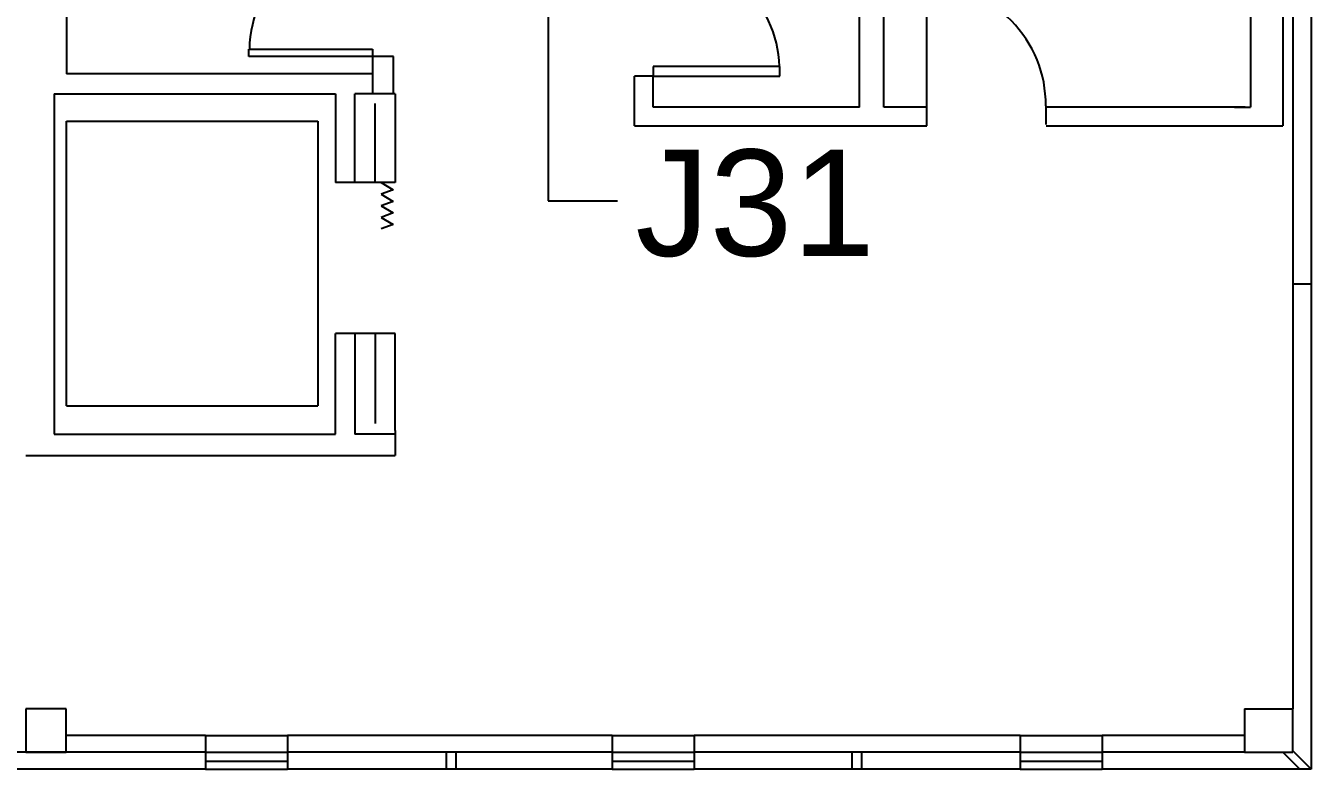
# Model space of a CAD drawing. Header units: inches. Extents: x -705 to 2732, y 2994 to 3679.
# Drawn here: x 2351.3 to 2731.8, y 3035.9 to 3256 of the extents above; entities that cross this region are included whole.
import ezdxf

# ---------------------------------------------------------------- set-up
doc = ezdxf.new("R2010")
doc.units = ezdxf.units.IN
doc.header["$LTSCALE"] = 96
doc.header["$MEASUREMENT"] = 0
for name, color, linetype in [('A-DOOR', 4, 'CONTINUOUS'), ('A-GLAZ', 3, 'CONTINUOUS'), ('A-PFLR-TEXT', 3, 'CONTINUOUS'), ('A-ROOF-OTLN', 6, 'CONTINUOUS'), ('A-WALL', 5, 'CONTINUOUS'), ('M-EQPM-EVTR', 4, 'CONTINUOUS'), ('S-COLS', 6, 'CONTINUOUS')]:
    doc.layers.add(name, color=color, linetype=linetype)
doc.styles.get("Standard").update_dxf_attribs({"font": 'ARIAL.TTF'})

msp = doc.modelspace()

# ---------------------------------------------------------------- linework, layer by layer
at = {"layer": 'A-DOOR'}
for p, q in [((2618.06, 3232.36), (2618.06, 3267.9)), ((2417.38, 3246.88), (2417.38, 3249.13)), ((2417.38, 3249.13), (2453.93, 3249.13)), ((2453.93, 3246.88), (2417.38, 3246.88)), ((2453.93, 3249.13), (2453.93, 3246.88)), ((2574.5, 3243.97), (2536.99, 3243.97)), ((2536.99, 3243.97), (2536.99, 3241.08)), ((2574.5, 3241.08), (2574.5, 3243.97)), ((2536.99, 3241.08), (2574.5, 3241.08)), ((2456.51, 3209.59), (2460.1, 3207.46)), ((2460.1, 3207.46), (2456.51, 3206.16)), ((2456.51, 3206.16), (2460.1, 3204.03)), ((2460.1, 3204.03), (2456.51, 3202.72)), ((2456.51, 3202.72), (2460.1, 3200.59)), ((2460.1, 3200.59), (2456.51, 3199.29)), ((2456.51, 3199.29), (2460.1, 3197.16)), ((2460.1, 3197.16), (2456.51, 3195.85))]:
    msp.add_line(p, q, dxfattribs=at)
for centre, radius, start, end in [((2454.28, 3248.12), 36.79, 90.5532, 178.4233), ((2540.48, 3243.09), 33.91, 1.4758, 95.8784), ((2618.03, 3232.71), 35.19, 359.43, 89.9633)]:
    msp.add_arc(centre, radius, start, end, dxfattribs=at)
at = {"layer": 'A-GLAZ'}
for p, q in [((2404.53, 3040.96), (2428.8, 3040.96)), ((2524.87, 3040.96), (2549.14, 3040.96)), ((2645.62, 3040.96), (2669.89, 3040.96)), ((2428.8, 3038.19), (2404.53, 3038.19)), ((2549.14, 3038.19), (2524.87, 3038.19)), ((2669.89, 3038.19), (2645.62, 3038.19)), ((2404.53, 3035.87), (2428.8, 3035.87)), ((2524.87, 3035.87), (2549.14, 3035.87)), ((2645.62, 3035.87), (2669.89, 3035.87))]:
    msp.add_line(p, q, dxfattribs=at)
at = {"layer": 'A-PFLR-TEXT'}
for p, q in [((2505.93, 3329.74), (2505.93, 3204.17)), ((2505.93, 3204.17), (2526.48, 3204.17))]:
    msp.add_line(p, q, dxfattribs=at)
at = {"layer": 'A-ROOF-OTLN'}
for p, q in [((2404.53, 3045.86), (2428.8, 3045.86)), ((2524.87, 3045.86), (2549.14, 3045.86)), ((2645.62, 3045.86), (2669.89, 3045.86))]:
    msp.add_line(p, q, dxfattribs=at)
at = {"layer": 'A-WALL'}
for p, q in [((2731.8, 3557.95), (2731.8, 3035.87)), ((2726.36, 3552.52), (2726.36, 3053.78)), ((2723.41, 3549.57), (2723.41, 3226.37)), ((2605.3, 3231.96), (2605.3, 3538.64)), ((2598.09, 3231.96), (2598.09, 3348.96)), ((2713.77, 3295.76), (2713.77, 3231.96)), ((2363.35, 3284.13), (2363.35, 3241.81)), ((2453.93, 3246.88), (2453.93, 3235.92)), ((2460.15, 3246.88), (2453.93, 3246.88)), ((2460.15, 3235.92), (2460.15, 3246.88)), ((2453.99, 3241.81), (2363.35, 3241.81)), ((2531.45, 3226.37), (2531.45, 3241.08)), ((2536.99, 3241.08), (2531.45, 3241.08)), ((2536.99, 3231.96), (2536.99, 3241.08)), ((2359.72, 3235.92), (2443, 3235.92)), ((2359.72, 3235.92), (2359.72, 3135.1)), ((2443, 3235.92), (2443, 3209.59)), ((2460.62, 3235.92), (2448.69, 3235.92)), ((2448.69, 3209.59), (2448.69, 3235.92)), ((2460.62, 3235.92), (2460.62, 3209.59)), ((2454.7, 3209.59), (2454.7, 3233.01)), ((2598.09, 3231.96), (2536.99, 3231.96)), ((2618.06, 3231.96), (2605.3, 3231.96)), ((2618.06, 3226.37), (2618.06, 3232.36)), ((2653.38, 3226.77), (2653.38, 3232.36)), ((2712.19, 3231.96), (2653.38, 3231.96)), ((2709.09, 3231.96), (2713.77, 3231.96)), ((2531.45, 3226.37), (2618.06, 3226.37)), ((2653.38, 3226.37), (2723.41, 3226.37)), ((2460.62, 3209.59), (2443, 3209.59)), ((2731.8, 3179.48), (2726.36, 3179.48)), ((2460.62, 3164.93), (2443, 3164.93)), ((2443, 3135.1), (2443, 3164.93)), ((2448.69, 3164.93), (2448.69, 3135.1)), ((2454.7, 3164.93), (2454.7, 3138.25)), ((2460.62, 3136.18), (2460.62, 3164.93)), ((2460.62, 3136.18), (2460.62, 3128.8)), ((2359.72, 3135.1), (2443, 3135.1)), ((2460.62, 3135.1), (2448.69, 3135.1)), ((2351.31, 3128.8), (2460.62, 3128.8)), ((2404.53, 3045.86), (2363.35, 3045.86)), ((2404.53, 3045.86), (2404.53, 3035.87)), ((2428.8, 3045.86), (2428.8, 3035.87)), ((2524.87, 3045.86), (2428.8, 3045.86)), ((2524.87, 3045.86), (2524.87, 3035.87)), ((2549.14, 3045.86), (2549.14, 3035.87)), ((2645.62, 3045.86), (2549.14, 3045.86)), ((2645.62, 3045.86), (2645.62, 3035.87)), ((2669.89, 3045.86), (2669.89, 3035.87)), ((2712.08, 3045.86), (2669.89, 3045.86)), ((2404.53, 3040.96), (2309.26, 3040.96)), ((2524.87, 3040.96), (2428.8, 3040.96)), ((2475.74, 3040.96), (2475.74, 3035.87)), ((2478.63, 3040.96), (2478.63, 3035.87)), ((2645.62, 3040.96), (2549.14, 3040.96)), ((2595.79, 3040.96), (2595.79, 3035.87)), ((2598.68, 3040.96), (2598.68, 3035.87)), ((2712.08, 3040.96), (2669.89, 3040.96)), ((2723.34, 3040.96), (2728.41, 3035.87)), ((2726.36, 3041.33), (2731.8, 3035.87)), ((2404.53, 3035.87), (2309.26, 3035.87)), ((2524.87, 3035.87), (2428.8, 3035.87)), ((2645.62, 3035.87), (2549.14, 3035.87)), ((2731.8, 3035.87), (2669.89, 3035.87))]:
    msp.add_line(p, q, dxfattribs=at)
at = {"layer": 'M-EQPM-EVTR'}
for p, q in [((2363.35, 3143.5), (2363.35, 3227.76)), ((2363.35, 3227.76), (2437.79, 3227.76)), ((2437.79, 3227.76), (2437.79, 3143.5)), ((2363.35, 3143.5), (2437.79, 3143.5))]:
    msp.add_line(p, q, dxfattribs=at)
at = {"layer": 'S-COLS'}
for p, q in [((2363.33, 3053.78), (2351.33, 3053.78)), ((2351.33, 3053.78), (2351.33, 3040.96)), ((2363.33, 3040.96), (2363.33, 3053.78)), ((2712.08, 3053.78), (2712.08, 3040.96)), ((2712.08, 3053.78), (2726.36, 3053.78)), ((2726.36, 3040.96), (2726.36, 3053.78)), ((2351.33, 3040.96), (2363.33, 3040.96)), ((2712.08, 3040.96), (2726.36, 3040.96))]:
    msp.add_line(p, q, dxfattribs=at)

# ---------------------------------------------------------------- texts
at = {"layer": 'A-PFLR-TEXT'}
msp.add_text('J31', height=31.5, dxfattribs=at).set_placement((2531.74, 3187.87))

doc.saveas('drawing.dxf')
